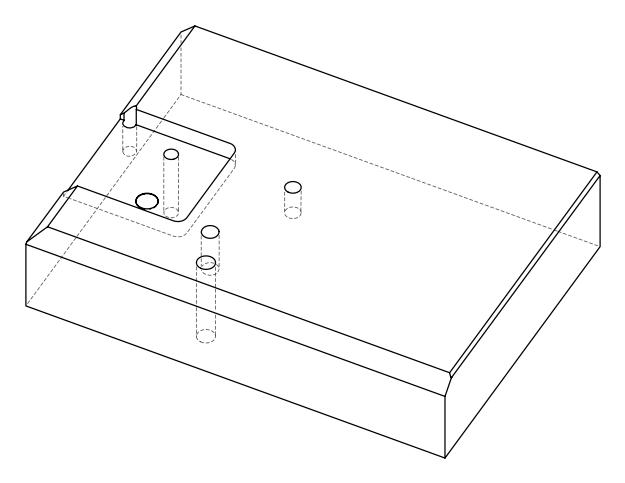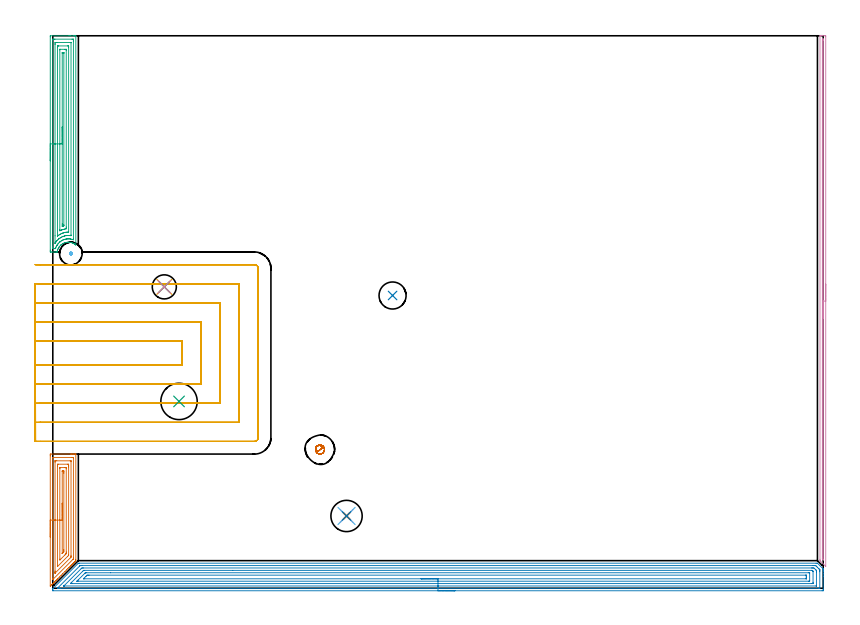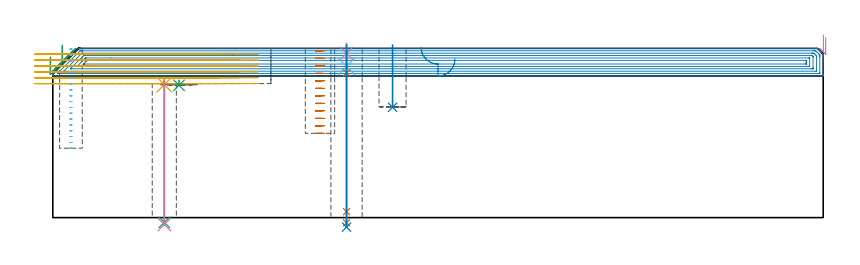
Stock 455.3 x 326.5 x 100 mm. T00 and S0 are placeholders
(PLAN: 16 operations, 10 tool changes, 63.3 min)
(1 AREA_MILL | FG_CHAMFER_SURFACE | UGT0205_001 | 3.62 min | 9850 mm3)
(2 AREA_MILL_1 | FG_CHAMFER_SURFACE_1 | UGT0205_001 | 21.82 min | 59236 mm3)
(3 AREA_MILL_2 | FG_CHAMFER_SURFACE_2 | UGT0205_001 | 6.21 min | 15351 mm3)
(4 AREA_MILL_3 | FG_CHAMFER_SURFACE_3 | UGT0205_001 | 5.14 min | 1802 mm3)
(5 MILL_SLOT | SLOT_PARTIAL_RECTANGULAR | UGT0201_133 | Follow Part, ap 3.75, ae 75% | 22.77 min | 317705 mm3)
(6 MILL_BLIND_HOLE_FROM_SOLID_MATERIAL | STEP1POCKET | NXT0201_011 | Spiral | 0.49 min | 6327 mm3)
(7 MILL_BLIND_HOLE_FROM_SOLID_MATERIAL_1 | STEP1POCKET_1 | NXT0201_011 | Spiral | 1.33 min | 11769 mm3)
(8 INDEXABLE_INSERT_DRILL_BLIND_HOLE_FROM_SOLID | STEP1POCKET_2 | NXT0302_003 | 0.15 min | 6943 mm3)
(9 INDEXABLE_INSERT_DRILL_BLIND_HOLE_FROM_SOLID_1 | STEP1POCKET_3 | NXT0302_014 | 0.02 min | 262 mm3)
(10 SPOT_DRILL | STEP1HOLE | NXT0321_9005460120000 | 0.05 min | 187 mm3)
(11 SPOT_DRILL_1 | STEP1HOLE_1 | NXT0321_9005460120000 | 0.03 min | 3 mm3)
(12 DRILL_BLIND_HOLE_INTO_CENTER | STEP1HOLE | NXT0301_042 | 0.05 min | 317 mm3)
(13 GUN_DRILL_THROUGH_HOLE | STEP1HOLE | UGT0307_003 | 0.5 min | 3392 mm3)
(14 SPADE_DRILL_TO_ENLARGE_THROUGH_HOLE | STEP1HOLE | UGT0306_009 | 0.43 min | 22941 mm3)
(15 DRILL_THROUGH_HOLE_INTO_CENTER | STEP1HOLE_1 | NXT0301_042 | 0.34 min | 3104 mm3)
(16 DRILL_TO_ENLARGE_THROUGH_HOLE | STEP1HOLE_1 | NXT0301_105 | 0.35 min | 9466 mm3)
(TOOL UGT0205_001 | Chamfer Mill 20 x 3 x 45 deg. | D20 FL50 Z2)
(TOOL UGT0201_133 | Carbide End Mill 15.0 | D15 FL30 Z4)
(TOOL NXT0201_011 | ENDMILL 12mm [2P460-1200-NA 1630] | D12 FL38 Z6)
(TOOL NXT0302_003 | Index. Insert Drill 16mm [880-D1600L20-05] | D16 PA176 FL80 Z2)
(TOOL NXT0302_014 | Index. Insert Drill 21.5mm [880-D2150L25-03] | D21.5 PA176 FL65 Z2)
(TOOL NXT0321_9005460120000 | NC Spot Drill, 142deg, 12mm, Carbide, Uncoated | D12 PA142 FL30 Z2)
(TOOL NXT0301_042 | Carbide Drill 7.1mm [860.1-0710-057A1-MM 2214] | D7.1 PA140 FL85 Z2)
(TOOL UGT0307_003 | Gun Drill 7 mm | D7 PA130 FL24 Z1)
(TOOL UGT0306_009 | Spade Drill 18.5mm | D18.5 PA132 FL10 Z2)
(TOOL NXT0301_105 | Carbide Drill 14.25mm [860.1-1425-071A1-MM 2214] | D14.25 PA140 FL83 Z2)
(OP 1 AREA_MILL)
G17 G21 G94 G90
T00 M6
G54
G17 G0 G90 X-1.5 Y30.25 S1061 M3
G43 Z110. H0
Z94.9
G94 G1 Y30.288 Z94.028 F250.
Y30.402 Z93.164
Y30.591 Z92.312
Y30.853 Z91.48
Y31.187 Z90.674
Y31.59 Z89.9
Y32.058 Z89.164
Y32.589 Z88.472
Y33.179 Z87.829
Y33.822 Z87.24
Y34.514 Z86.708
Y35.25 Z86.24
Y36.024 Z85.837
Y36.83 Z85.503
Y37.662 Z85.241
Y38.513 Z85.052
Y39.378 Z84.938
Y40.25 Z84.9
Y78.271
X-1.499 Y78.678 Z84.901
X-1.495 Y79.159 Z84.903
X-1.492 Y79.291 Z84.906
X-1.019 Y79.3 Z85.379
X10.468 Z96.862
X11.004 Z97.401
X11.352 Z97.748
X11.888 Z98.284
X12.235 Z98.63
X12.93 Z99.329
X13.222 Z99.621
X13.585 Y79.293 Z99.976
X13.597 Y79.291 Z99.988
X13.6 Y79.124 Z100.
Y17.015
X13.602 Y16.311 Z99.994
X13.591 Y16.294 Z99.985
X13.56 Y16.258 Z99.956
X13.422 Y16.121 Z99.82
X13.259 Y15.958 Z99.656
X13.119 Y15.816 Z99.514
X12.975 Y15.674 Z99.373
X12.822 Y15.521 Z99.22
X12.677 Y15.375 Z99.072
X12.528 Y15.227 Z98.926
X12.385 Y15.084 Z98.783
X12.235 Y14.933 Z98.63
X12.082 Y14.781 Z98.479
X11.948 Y14.647 Z98.346
X11.793 Y14.491 Z98.188
X11.635 Y14.334 Z98.033
X11.511 Y14.21 Z97.909
X11.352 Y14.049 Z97.746
X11.188 Y13.887 Z97.586
X11.075 Y13.773 Z97.472
X10.91 Y13.607 Z97.304
X10.741 Y13.44 Z97.139
X10.468 Y13.167 Z96.866
X10.295 Y12.993 Z96.691
X9.745 Y12.445 Z96.145
X9.401 Y12.1 Z95.798
X8.819 Y11.519 Z95.219
X8.112 Y10.811 Z94.511
X7.228 Y9.928 Z93.627
X5.825 Y8.525 Z92.224
X4.932 Y7.631 Z91.331
X3.892 Y6.592 Z90.291
X3.028 Y5.728 Z89.427
X2.81 Y5.509 Z89.207
X2.698 Y5.397 Z89.096
X2.164 Y4.864 Z88.563
X1.927 Y4.625 Z88.323
X1.805 Y4.503 Z88.202
X1.3 Y4. Z87.7
X1.043 Y3.741 Z87.439
X0.911 Y3.61 Z87.308
X0.436 Y3.136 Z86.836
X0.159 Y2.857 Z86.555
X-0.427 Y2.273 Z85.973
X-0.724 Y1.974 Z85.671
X-1.24 Y1.46 Z85.159
X-1.324 Y1.376 Z85.074
X-1.46 Y1.246 Z84.938
X-1.496 Y1.216 Z84.903
X-1.5 Y1.415 Z84.9
Y40.25
X-0.086 Z86.314
X-0.085 Y77.207 Z86.315
X-0.084 Y77.259 Z86.316
X-0.082 Y77.284 Z86.318
X-0.08 Y77.289 Z86.32
X-0.061 Y77.291 Z86.339
X0.345 Y77.299 Z86.745
X11.352 Z97.752
X11.833 Y77.297 Z98.233
X12.069 Y77.29 Z98.469
X12.179 Y77.281 Z98.579
X12.185 Y76.941 Z98.585
Y76.89
X12.186 Y17.908 Z98.586
X12.181 Y17.487 Z98.581
X12.179 Y17.382 Z98.579
X12.175 Y17.336 Z98.575
X12.149 Y17.307 Z98.549
X12.049 Y17.203 Z98.449
X11.865 Y17.015 Z98.265
X0.247 Y5.397 Z86.647
X0.153 Y5.304 Z86.553
X0.052 Y5.207 Z86.452
X-0.045 Y5.117 Z86.355
X-0.079 Y5.099 Z86.321
X-0.085 Y5.346 Z86.315
Y5.397
X-0.086 Y40.25 Z86.314
X1.328 Z87.728
X1.329 Y74.516 Z87.729
X1.331 Y75.103 Z87.731
X1.334 Y75.256 Z87.734
X1.335 Y75.286 Z87.735
X1.373 Y75.291 Z87.773
X1.44 Y75.298 Z87.84
X1.632 Y75.299 Z88.032
X2.321 Y75.3 Z88.721
X10.274 Y75.299 Z96.674
X10.468 Y75.295 Z96.868
X10.662 Y75.29 Z97.062
X10.765 Y75.278 Z97.165
X10.768 Y75.205 Z97.168
X10.769 Y75.103 Z97.169
X10.771 Y74.796 Z97.171
Y19.389
X10.77 Y18.802 Z97.17
X10.767 Y18.499 Z97.167
X10.765 Y18.397 Z97.165
X10.707 Y18.318 Z97.107
X10.468 Y18.069 Z96.868
X10.389 Y17.988 Z96.789
X1.371 Y8.972 Z87.771
X1.354 Y8.959 Z87.754
X1.342 Y8.951 Z87.742
X1.336 Y8.972 Z87.736
X1.333 Y9.005 Z87.733
X1.33 Y9.277 Z87.73
X1.329 Y9.865 Z87.729
X1.328 Y10.172 Z87.728
Y40.25
X2.743 Z89.143
Y72.192
X2.744 Y72.422 Z89.144
X2.75 Y73.079 Z89.15
X2.755 Y73.29 Z89.155
X2.965 Y73.294 Z89.365
X3.415 Y73.3 Z89.815
X8.716 Z95.116
X9.138 Y73.294 Z95.538
X9.342 Y73.29 Z95.742
X9.35 Y73.174 Z95.75
X9.356 Y72.653 Z95.756
X9.357 Y72.422 Z95.757
Y71.758
Y19.696
X9.356 Y19.53 Z95.756
X9.353 Y19.447 Z95.753
X9.35 Y19.411 Z95.75
X9.326 Y19.384 Z95.726
X9.17 Y19.221 Z95.57
X8.754 Y18.802 Z95.154
X2.881 Y12.931 Z89.281
X2.793 Y12.848 Z89.193
X2.757 Y12.817 Z89.157
X2.749 Y12.815 Z89.149
X2.747 Y12.842 Z89.147
X2.744 Y12.929 Z89.144
X2.743 Y13.21 Z89.143
Y13.44
Y40.25
X4.157 Z90.557
Y70.762
X4.158 Y70.889 Z90.558
X4.163 Y71.144 Z90.563
X4.166 Y71.291 Z90.566
X4.201 Y71.293 Z90.601
X4.283 Y71.297 Z90.683
X4.509 Y71.299 Z90.909
X7.16 Y71.3 Z93.56
X7.817 Y71.296 Z94.217
X7.911 Y71.293 Z94.311
X7.932 Y71.291 Z94.332
X7.936 Y71.186 Z94.336
X7.94 Y71.017 Z94.34
X7.943 Y70.762 Z94.343
Y70.635
Y21.356
X7.939 Y20.589 Z94.339
X7.937 Y20.468 Z94.337
X7.928 Y20.438 Z94.328
X7.905 Y20.411 Z94.305
X7.817 Y20.318 Z94.217
X7.509 Y20.007 Z93.909
X7.198 Y19.696 Z93.598
X4.398 Y16.898 Z90.798
X4.283 Y16.786 Z90.683
X4.174 Y16.684 Z90.574
X4.164 Y16.888 Z90.564
X4.16 Y17.015 Z90.56
X4.158 Y17.141 Z90.558
X4.157 Y40.25 Z90.557
X5.571 Z91.971
X5.572 Y69.089 Z91.972
X5.574 Y69.21 Z91.974
X5.577 Y69.27 Z91.977
X5.579 Y69.29 Z91.979
X5.607 Y69.295 Z92.007
X6.05 Y69.297 Z92.45
X6.49 Y69.296 Z92.89
X6.521 Y69.29 Z92.921
X6.523 Y69.262 Z92.923
X6.527 Y68.847 Z92.927
X6.529 Y68.363 Z92.929
Y67.954
Y22.786
X6.528 Y22.377 Z92.928
X6.526 Y21.895 Z92.926
X6.522 Y21.483 Z92.922
X6.288 Y21.242 Z92.688
X6.05 Y20.999 Z92.45
X5.618 Y20.566 Z92.018
X5.606 Y20.556 Z92.006
X5.587 Y20.546 Z91.987
X5.577 Y20.542 Z91.977
X5.575 Y20.555 Z91.975
X5.573 Y20.589 Z91.973
X5.572 Y20.661 Z91.972
X5.571 Y40.25 Z91.971
Y41.121 Z92.009
Y41.986 Z92.123
Y42.838 Z92.312
Y43.67 Z92.574
Y44.476 Z92.908
Y45.25 Z93.311
Y45.986 Z93.78
Y46.678 Z94.311
Y47.321 Z94.9
Y47.91 Z95.543
Y48.441 Z96.235
Y48.91 Z96.971
Y49.313 Z97.745
Y49.647 Z98.551
Y49.909 Z99.383
Y50.098 Z100.235
Y50.212 Z101.1
Y50.25 Z101.971
G0 Z110.
M5
M2
(OP 2 AREA_MILL_1)
G17 G21 G94 G90
T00 M6
G54
G17 G0 G90 X237.644 Y-1.5 S1061 M3
G43 Z110. H0
Z93.7
G94 G1 X237.606 Z92.828 F250.
X237.492 Z91.964
X237.303 Z91.112
X237.041 Z90.28
X236.707 Z89.474
X236.304 Z88.7
X235.835 Z87.964
X235.304 Z87.272
X234.715 Z86.629
X234.072 Z86.04
X233.38 Z85.508
X232.644 Z85.04
X231.87 Z84.637
X231.064 Z84.303
X230.232 Z84.041
X229.38 Z83.852
X228.516 Z83.738
X227.644 Z83.7
X0.085
X-0.002 Y-1.492 Z83.705
X-0.004 Y-1.155 Z84.045
Y-1.134 Z84.066
X-0.001 Y-0.475 Z84.724
X0.001 Y-0.359 Z84.84
X0.01 Y-0.301 Z84.895
X0.061 Y-0.238 Z84.96
X14.975 Y14.675 Z99.874
X15.105 Y14.797 Z99.989
X15.808 Y14.8 Z100.
X451.1
X451.902 Y14.798 Z99.996
X451.904 Y14.797 Z99.995
X455.152 Y11.548 Z96.747
X455.29 Y11.412 Z96.604
X455.297 Y11.374 Z96.566
X455.3 Y11.194 Z96.394
Y10.476 Z95.675
Y9.767 Z94.963
Y8.522 Z93.719
Y7.102 Z92.298
Y-0.652 Z84.546
X455.298 Y-0.92 Z84.277
X455.292 Y-1.492 Z83.706
X455.251 Y-1.493 Z83.704
X454.675 Y-1.5 Z83.7
X227.644
Y-0.086 Z85.114
X4.188
X3.347 Y-0.083 Z85.117
X3.294 Y-0.08 Z85.12
X2.732 Y-0.03 Z85.17
X3.009 Y0.254 Z85.454
X3.294 Y0.544 Z85.744
X15.808 Y13.057 Z98.257
X15.946 Y13.191 Z98.391
X16.091 Y13.33 Z98.53
X16.651 Y13.38 Z98.58
X16.701 Y13.382 Z98.582
X17.539 Y13.386 Z98.586
X17.595
X449.313
X450.153 Y13.383 Z98.583
X450.206 Y13.381 Z98.581
X450.909 Y13.33 Z98.53
X451.1 Y13.145 Z98.345
X451.811 Y12.439 Z97.639
X451.994 Y12.256 Z97.456
X452.702 Y11.548 Z96.748
X452.888 Y11.362 Z96.562
X453.234 Y11.006 Z96.206
X453.275 Y10.963 Z96.163
X453.29 Y10.904 Z96.104
X453.295 Y10.795 Z95.995
X453.298 Y10.658 Z95.858
X453.3 Y10.247 Z95.447
Y9.767 Z94.967
X453.299 Y0.452 Z85.652
X453.292 Y-0.03 Z85.17
X453.29 Y-0.074 Z85.126
X453.113 Y-0.081 Z85.119
X453.001 Y-0.085 Z85.115
X452.944 Y-0.086 Z85.114
X452.888
X227.644
Y1.328 Z86.528
X6.681 Y1.329 Z86.529
X6.601 Y1.33 Z86.53
X6.547 Y1.332 Z86.532
X6.545 Y1.334 Z86.534
X6.548 Y1.341 Z86.541
X6.571 Y1.368 Z86.568
X6.91 Y1.711 Z86.911
X16.748 Y11.548 Z96.748
X17.177 Y11.965 Z97.165
X17.595 Y11.968 Z97.168
X18.065 Y11.971 Z97.171
X448.419
X448.889
X449.313 Y11.968 Z97.168
X449.789 Y11.964 Z97.164
X450.206 Y11.591 Z96.791
X450.251 Y11.548 Z96.748
X451.1 Y10.698 Z95.898
X451.136 Y10.658 Z95.858
X451.29 Y10.469 Z95.669
X451.298 Y9.767 Z94.967
X451.3 Y9.568 Z94.768
X451.299 Y1.554 Z86.754
X451.292 Y1.354 Z86.554
X451.289 Y1.334 Z86.534
X451.284 Y1.332 Z86.532
X451.259 Y1.33 Z86.53
X451.206 Y1.329 Z86.529
X451.1
X227.644 Y1.328 Z86.528
Y2.743 Z87.943
X11.237
X10.633 Y2.748 Z87.948
X10.445 Y2.75 Z87.95
X10.441 Y2.781 Z87.981
X10.445 Y2.792 Z87.992
X10.814 Y3.165 Z88.365
X11.181 Y3.533 Z88.733
X17.595 Y9.947 Z95.147
X17.953 Y10.301 Z95.501
X18.136 Y10.479 Z95.679
X18.201 Y10.54 Z95.74
X18.292 Y10.55 Z95.75
X18.489 Y10.555 Z95.755
X18.591 Y10.556 Z95.756
X106.349 Y10.557 Z95.757
X448.419
X448.52 Y10.556 Z95.756
X448.697 Y10.553 Z95.753
X448.781 Y10.55 Z95.75
X448.875 Y10.465 Z95.665
X449.03 Y10.317 Z95.517
X449.153 Y10.194 Z95.394
X449.232 Y10.111 Z95.311
X449.29 Y10.047 Z95.247
X449.3 Y9.767 Z94.967
Y3.545 Z88.745
X449.298 Y3.094 Z88.294
X449.294 Y2.874 Z88.074
X449.29 Y2.766 Z87.966
X449.285 Y2.749 Z87.949
X449.264 Y2.747 Z87.947
X449.21 Y2.745 Z87.945
X448.419 Y2.743 Z87.943
X448.318
X227.644
Y4.157 Z89.357
X14.914
X14.285 Y4.159 Z89.359
X14.282 Y4.161 Z89.361
X14.277 Y4.167 Z89.367
X14.526 Y4.423 Z89.623
X14.718 Y4.619 Z89.819
X14.914 Y4.816 Z90.016
X18.733 Y8.634 Z93.834
X18.979 Y8.877 Z94.077
X19.184 Y9.074 Z94.274
X19.254 Y9.136 Z94.336
X19.383 Y9.138 Z94.338
X20.01 Y9.142 Z94.342
X34.199 Y9.143 Z94.343
X446.631
X447.26 Y9.14 Z94.34
X447.284 Y9.137 Z94.337
X447.29 Y9.135 Z94.335
X447.297 Y9.104 Z94.304
X447.299 Y8.877 Z94.077
X447.3 Y4.648 Z89.848
X447.298 Y4.423 Z89.623
X447.294 Y4.257 Z89.457
X447.29 Y4.175 Z89.375
X447.283 Y4.164 Z89.364
X447.242 Y4.161 Z89.361
X447.166 Y4.159 Z89.359
X446.898 Y4.157 Z89.357
X446.631
X227.644
Y5.571 Z90.771
X18.864
X18.489 Y5.573 Z90.773
X18.227 Y5.575 Z90.775
X18.158 Y5.578 Z90.778
X18.181 Y5.621 Z90.821
X18.259 Y5.703 Z90.903
X18.489 Y5.941 Z91.141
X19.643 Y7.095 Z92.295
X19.961 Y7.41 Z92.61
X20.277 Y7.722 Z92.922
X20.539 Y7.725 Z92.925
X21.171 Y7.728 Z92.928
X21.429 Y7.729 Z92.929
X444.843 Y7.728 Z92.928
X445.103 Y7.727 Z92.927
X445.225 Y7.724 Z92.924
X445.28 Y7.722 Z92.922
X445.29 Y7.695 Z92.895
X445.297 Y7.534 Z92.734
X445.299 Y7.095 Z92.295
X445.3 Y6.64 Z91.84
Y6.205 Z91.405
X445.298 Y5.751 Z90.951
X445.292 Y5.599 Z90.799
X445.29 Y5.577 Z90.777
X445.279 Y5.576 Z90.776
X445.241 Y5.573 Z90.773
X445.161 Y5.572 Z90.772
X227.644 Y5.571 Z90.771
X226.772 Z90.809
X225.907 Z90.923
X225.056 Z91.112
X224.224 Z91.374
X223.418 Z91.708
X222.644 Z92.111
X221.908 Z92.58
X221.216 Z93.111
X220.573 Z93.7
X219.984 Z94.343
X219.452 Z95.035
X218.984 Z95.771
X218.581 Z96.545
X218.247 Z97.351
X217.985 Z98.183
X217.796 Z99.035
X217.682 Z99.9
X217.644 Z100.771
G0 Z110.
M5
M2
(OP 3 AREA_MILL_2)
G17 G21 G94 G90
T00 M6
G54
G17 G0 G90 X-1.5 Y252.6 S1061 M3
G43 Z110. H0
Z94.9
G94 G1 Y252.638 Z94.028 F250.
Y252.752 Z93.164
Y252.941 Z92.312
Y253.203 Z91.48
Y253.537 Z90.674
Y253.94 Z89.9
Y254.408 Z89.164
Y254.94 Z88.472
Y255.529 Z87.829
Y256.172 Z87.24
Y256.864 Z86.709
Y257.6 Z86.24
Y258.374 Z85.837
Y259.18 Z85.503
Y260.012 Z85.241
Y260.864 Z85.052
Y261.728 Z84.938
Y262.6 Z84.9
Y325.906
X-1.495 Y326.317 Z84.903
X-1.491 Y326.49 Z84.906
X-1.314 Y326.5 Z85.083
X9.584 Z95.979
X10.174 Z96.572
X10.468 Z96.865
X12.235 Z98.63
X12.823 Z99.222
X13.119 Z99.518
X13.281 Z99.68
X13.588 Y326.492 Z99.979
X13.597 Y326.491 Z99.988
X13.6 Y326.352 Z100.
Y202.861
X13.599 Y202.855 Z99.999
X13.358 Y203.051 Z99.758
X13.215 Y203.162 Z99.615
X13. Y203.316 Z99.4
X12.899 Y203.385 Z99.299
X12.824 Y203.431 Z99.224
X12.473 Y203.637 Z98.873
X12.115 Y203.83 Z98.515
X11.945 Y203.906 Z98.345
X11.508 Y204.079 Z97.908
X11.066 Y204.225 Z97.466
X10.628 Y204.337 Z97.028
X10.187 Y204.418 Z96.587
X9.748 Y204.468 Z96.148
X9.308 Y204.49 Z95.708
X8.868 Y204.483 Z95.268
X8.429 Y204.447 Z94.829
X7.988 Y204.38 Z94.388
X7.55 Y204.284 Z93.95
X7.108 Y204.155 Z93.508
X6.671 Y203.995 Z93.071
X6.286 Y203.83 Z92.686
X5.792 Y203.557 Z92.192
X5.346 Y203.266 Z91.746
X4.913 Y202.947 Z91.313
X4.757 Y202.798 Z91.154
X4.725 Y202.767 Z91.12
X4.56 Y202.612 Z90.957
X4.457 Y202.514 Z90.854
X4.034 Y202.063 Z90.434
X3.965 Y201.969 Z90.365
X3.704 Y201.611 Z90.102
X3.694 Y201.596 Z90.092
X3.413 Y201.158 Z89.812
X3.156 Y200.679 Z89.553
X2.979 Y200.268 Z89.378
X2.932 Y200.133 Z89.331
X2.825 Y199.825 Z89.221
X2.802 Y199.74 Z89.197
X2.737 Y199.517 Z89.136
X2.699 Y199.378 Z89.094
X2.682 Y199.294 Z89.075
X2.626 Y199.041 Z89.02
X2.609 Y198.963 Z89.003
X2.588 Y198.848 Z88.981
X2.56 Y198.71 Z88.956
X2.55 Y198.707 Z88.947
X2.516 Y198.704 Z88.915
X1.928 Y198.7 Z88.327
X1.336 Z87.735
X0.749 Z87.144
X-0.429 Z85.968
X-1.019 Y198.702 Z85.376
X-1.236 Y198.704 Z85.158
X-1.49 Y198.709 Z84.905
X-1.493 Y198.815 Z84.903
X-1.498 Y199.294 Z84.902
X-1.5 Y199.78 Z84.9
Y262.6
X-0.086 Z86.314
Y324.123
X-0.084 Y324.333 Z86.316
X-0.081 Y324.438 Z86.319
X-0.079 Y324.482 Z86.321
X0.001 Y324.49 Z86.401
X0.377 Y324.498 Z86.777
X0.749 Y324.499 Z87.149
X1.258 Y324.5 Z87.658
X11.352 Z97.752
X11.863 Y324.498 Z98.263
X12.074 Y324.493 Z98.474
X12.166 Y324.49 Z98.566
X12.183 Y324.175 Z98.583
X12.184 Y324.123 Z98.584
X12.186 Y323.281 Z98.586
X12.185 Y206.427 Z98.585
X12.181 Y206.006 Z98.581
X12.179 Y205.914 Z98.579
X11.931 Y205.994 Z98.331
X11.71 Y206.065 Z98.11
X11.352 Y206.174 Z97.752
X10.982 Y206.269 Z97.382
X10.523 Y206.372 Z96.923
X10.468 Y206.381 Z96.868
X10.161 Y206.427 Z96.561
X9.584 Y206.475 Z95.984
X9.534 Y206.478 Z95.934
X9.113 Y206.477 Z95.513
X8.701 Y206.47 Z95.101
X8.66 Y206.468 Z95.06
X8.225 Y206.427 Z94.625
X7.872 Y206.372 Z94.272
X7.817 Y206.36 Z94.217
X7.157 Y206.201 Z93.557
X6.934 Y206.136 Z93.334
X6.489 Y205.985 Z92.889
X6.05 Y205.808 Z92.45
X5.86 Y205.727 Z92.26
X5.49 Y205.535 Z91.89
X5.284 Y205.417 Z91.684
X5.166 Y205.344 Z91.566
X4.747 Y205.067 Z91.147
X4.283 Y204.734 Z90.683
X4.232 Y204.695 Z90.632
X4.17 Y204.644 Z90.57
X3.775 Y204.265 Z90.175
X3.399 Y203.887 Z89.799
X3.333 Y203.819 Z89.733
X3.273 Y203.752 Z89.673
X3.046 Y203.48 Z89.446
X2.935 Y203.329 Z89.335
X2.598 Y202.861 Z88.998
X2.565 Y202.811 Z88.965
X2.516 Y202.733 Z88.916
X2.233 Y202.254 Z88.633
X2.08 Y201.969 Z88.48
X1.932 Y201.666 Z88.332
X1.685 Y201.077 Z88.085
X1.676 Y201.055 Z88.076
X1.67 Y201.039 Z88.07
X1.632 Y200.931 Z88.032
X1.559 Y200.74 Z87.959
X1.547 Y200.711 Z87.947
X1.536 Y200.707 Z87.936
X1.505 Y200.704 Z87.905
X1.377 Y200.701 Z87.777
X0.237 Y200.702 Z86.637
X0.026 Y200.707 Z86.426
X-0.066 Y200.71 Z86.334
X-0.083 Y201.025 Z86.317
X-0.084 Y201.077 Z86.316
X-0.086 Y201.919 Z86.314
Y262.6
X1.328 Z87.728
X1.329 Y321.448 Z87.729
X1.33 Y321.753 Z87.73
X1.334 Y322.339 Z87.734
X1.336 Y322.483 Z87.736
X1.478 Y322.495 Z87.878
X1.632 Y322.497 Z88.032
X2.357 Y322.5 Z88.757
X10.468 Y322.499 Z96.868
X10.627 Y322.497 Z97.027
X10.733 Y322.493 Z97.133
X10.766 Y322.49 Z97.166
X10.767 Y322.477 Z97.167
X10.769 Y322.441 Z97.169
X10.771 Y322.339 Z97.171
Y208.796
X10.769 Y208.489 Z97.169
X10.767 Y208.402 Z97.167
X10.765 Y208.358 Z97.165
X10.748 Z97.148
X10.65 Y208.368 Z97.05
X10.468 Y208.391 Z96.868
X10.264 Y208.416 Z96.664
X9.584 Y208.469 Z95.984
X9.322 Y208.475 Z95.722
X8.701 Y208.464 Z95.101
X8.467 Y208.446 Z94.867
X7.817 Y208.368 Z94.217
X7.681 Y208.348 Z94.081
X7.039 Y208.21 Z93.439
X6.954 Y208.19 Z93.354
X6.934 Y208.184 Z93.334
X6.286 Y207.973 Z92.686
X6.05 Y207.888 Z92.45
X5.647 Y207.726 Z92.047
X5.166 Y207.495 Z91.566
X5.05 Y207.437 Z91.45
X4.833 Y207.319 Z91.233
X4.493 Y207.106 Z90.893
X4.283 Y206.967 Z90.683
X3.966 Y206.747 Z90.366
X3.523 Y206.427 Z89.923
X3.455 Y206.371 Z89.855
X3.399 Y206.32 Z89.799
X3. Y205.938 Z89.4
X2.594 Y205.535 Z88.994
X2.556 Y205.495 Z88.956
X2.516 Y205.451 Z88.916
X2.143 Y205.02 Z88.543
X1.86 Y204.644 Z88.26
X1.764 Y204.51 Z88.164
X1.632 Y204.32 Z88.032
X1.405 Y203.981 Z87.805
X1.378 Y203.942 Z87.778
X1.335 Y203.887 Z87.735
X1.331 Y203.961 Z87.731
X1.329 Y204.003 Z87.729
X1.328 Y208.266 Z87.728
Y262.6
X2.743 Z89.143
Y319.665
X2.744 Y320.326 Z89.144
X2.747 Y320.421 Z89.147
X2.75 Y320.476 Z89.15
X2.756 Y320.49 Z89.156
X2.779 Y320.492 Z89.179
X2.985 Y320.497 Z89.385
X3.399 Y320.5 Z89.799
X3.455 Z89.855
X8.757 Z95.157
X9.129 Y320.495 Z95.529
X9.315 Y320.49 Z95.715
X9.351 Y320.486 Z95.751
X9.353 Y320.455 Z95.753
X9.355 Y320.401 Z95.755
X9.357 Y319.894 Z95.757
Y319.665
Y210.885
X9.355 Y210.554 Z95.755
X9.353 Y210.514 Z95.753
X9.351 Y210.5 Z95.751
X9.336 Y210.494 Z95.736
X9.233 Y210.487 Z95.633
X9.102 Y210.48 Z95.502
X8.701 Y210.464 Z95.101
X8.269 Y210.429 Z94.669
X7.817 Y210.374 Z94.217
X7.486 Y210.328 Z93.886
X6.934 Y210.206 Z93.334
X6.764 Y210.165 Z93.164
X6.167 Y209.994 Z92.567
X6.078 Y209.965 Z92.478
X6.05 Y209.955 Z92.45
X5.437 Y209.72 Z91.837
X5.166 Y209.607 Z91.566
X4.828 Y209.443 Z91.228
X4.283 Y209.161 Z90.683
X4.245 Y209.14 Z90.645
X4.182 Y209.102 Z90.582
X3.706 Y208.793 Z90.106
X3.399 Y208.584 Z89.799
X3.181 Y208.43 Z89.581
X2.879 Y208.21 Z89.279
X2.824 Y208.169 Z89.224
X2.786 Y208.14 Z89.186
X2.761 Y208.125 Z89.161
X2.748 Y208.119 Z89.148
X2.747 Y208.124 Z89.147
X2.744 Y208.169 Z89.144
X2.743 Y208.21 Z89.143
Y208.436
Y262.6
X4.157 Z90.557
Y318.135
X4.159 Y318.39 Z90.559
X4.162 Y318.461 Z90.562
X4.165 Y318.492 Z90.565
X4.169 Y318.494 Z90.569
X4.206 Y318.497 Z90.606
X4.283 Y318.499 Z90.683
X4.553 Y318.5 Z90.953
X7.204 Z93.604
X7.817 Y318.498 Z94.217
X7.905 Y318.495 Z94.305
X7.929 Y318.491 Z94.329
X7.936 Y318.487 Z94.336
X7.938 Y318.432 Z94.338
X7.941 Y318.262 Z94.341
X7.943 Y318.008 Z94.343
Y317.881
Y213.433
X7.941 Y212.669 Z94.341
X7.94 Y212.544 Z94.34
X7.936 Y212.423 Z94.336
X7.817 Y212.401 Z94.217
X7.291 Y212.308 Z93.691
X6.934 Y212.23 Z93.334
X6.569 Y212.145 Z92.969
X6.05 Y211.997 Z92.45
X5.882 Y211.946 Z92.282
X5.382 Y211.777 Z91.782
X5.225 Y211.718 Z91.625
X5.166 Y211.693 Z91.566
X4.607 Y211.45 Z91.007
X4.283 Y211.3 Z90.683
X4.209 Y211.267 Z90.609
X4.166 Y211.249 Z90.566
X4.162 Y211.396 Z90.562
X4.158 Y211.65 Z90.558
X4.157 Y211.777 Z90.557
Y211.904
Y262.6
X5.571 Z91.971
X5.572 Y316.098 Z91.972
X5.574 Y316.34 Z91.974
X5.576 Y316.46 Z91.976
X5.578 Y316.483 Z91.978
X5.596 Y316.49 Z91.996
X5.655 Y316.496 Z92.055
X6.05 Y316.498 Z92.45
X6.448 Y316.495 Z92.848
X6.501 Y316.492 Z92.901
X6.522 Y316.489 Z92.922
X6.524 Y316.473 Z92.924
X6.527 Y316.388 Z92.927
X6.528 Y316.259 Z92.928
X6.529 Y316.098 Z92.929
Y214.861
X6.527 Y214.452 Z92.927
X6.523 Y214.211 Z92.923
X6.522 Y214.187 Z92.922
X6.501 Y214.175 Z92.901
X6.445 Y214.156 Z92.845
X6.366 Y214.133 Z92.766
X6.05 Y214.043 Z92.45
X5.676 Y213.938 Z92.076
X5.621 Y213.925 Z92.021
X5.583 Y213.917 Z91.983
X5.578 Y213.942 Z91.978
X5.575 Y214.04 Z91.975
X5.572 Y214.452 Z91.972
X5.571 Y214.935 Z91.971
Y215.343
Y262.6
Y263.472 Z92.009
Y264.336 Z92.123
Y265.188 Z92.312
Y266.02 Z92.574
Y266.826 Z92.908
Y267.6 Z93.311
Y268.336 Z93.78
Y269.028 Z94.311
Y269.671 Z94.9
Y270.26 Z95.543
Y270.792 Z96.235
Y271.26 Z96.971
Y271.663 Z97.745
Y271.997 Z98.551
Y272.259 Z99.383
Y272.448 Z100.235
Y272.562 Z101.1
Y272.6 Z101.971
G0 Z110.
M5
M2
(OP 4 AREA_MILL_3)
G17 G21 G94 G90
T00 M6
G54
G17 G0 G90 X456.8 Y179.7 S1061 M3
G43 Z110. H0
Z106.6
G94 G1 Y179.662 Z105.728 F250.
Y179.548 Z104.864
Y179.359 Z104.012
Y179.097 Z103.18
Y178.763 Z102.374
Y178.36 Z101.6
Y177.891 Z100.864
Y177.36 Z100.172
Y176.771 Z99.529
Y176.128 Z98.94
Y175.436 Z98.408
Y174.7 Z97.94
Y173.926 Z97.537
Y173.12 Z97.203
Y172.288 Z96.941
Y171.436 Z96.752
Y170.572 Z96.638
Y169.7 Z96.6
Y13.059
X456.793 Y12.919 Z96.606
X456.646 Y13.054 Z96.754
X456.64 Y13.06 Z96.76
X453.676 Y16.023 Z99.723
X453.515 Y16.184 Z99.881
X453.405 Y16.298 Z99.991
X453.4 Y17.077 Z100.
Y326.34
X453.402 Y326.49 Z99.988
X453.536 Y326.498 Z99.856
X453.677 Y326.5 Z99.723
X454.032 Z99.368
X454.662 Z98.733
X455.853 Z97.543
X456.415 Y326.495 Z96.979
X456.791 Y326.49 Z96.604
X456.796 Y326.281 Z96.601
X456.799 Y325.893
X456.8 Y169.7 Z96.6
X455.386 Z98.014
X455.385 Y17.077 Z98.015
X455.383 Y16.851 Z98.017
X455.381 Y16.796 Z98.019
X455.38 Y16.783 Z98.02
X455.366 Y16.794 Z98.034
X455.314 Y16.841 Z98.086
X455.074 Y17.077 Z98.326
X454.973 Y17.181 Z98.427
X454.853 Y17.309 Z98.547
X454.821 Y17.347 Z98.579
X454.819 Y17.363 Z98.581
X454.817 Y17.403 Z98.583
X454.814 Y17.729 Z98.586
Y17.814
X454.815 Y324.108 Z98.585
X454.819 Y324.399 Z98.581
X454.821 Y324.47 Z98.579
X454.826 Y324.491 Z98.574
X454.844 Y324.493 Z98.556
X454.908 Y324.496 Z98.492
X455.154 Y324.499 Z98.246
X455.321 Y324.497 Z98.079
X455.349 Y324.495 Z98.051
X455.375 Y324.491 Z98.025
X455.379 Y324.455 Z98.021
X455.384 Y324.266 Z98.016
X455.385 Y324.108 Z98.015
X455.386 Y323.953 Z98.014
Y169.7
Y168.828 Z98.052
Y167.963 Z98.166
Y167.112 Z98.355
Y166.28 Z98.617
Y165.474 Z98.951
Y164.7 Z99.354
Y163.964 Z99.823
Y163.272 Z100.354
Y162.629 Z100.943
Y162.04 Z101.586
Y161.508 Z102.278
Y161.04 Z103.014
Y160.637 Z103.788
Y160.303 Z104.594
Y160.041 Z105.426
Y159.852 Z106.278
Y159.738 Z107.143
Y159.7 Z108.014
G0 Z110.
M5
M2
(OP 5 MILL_SLOT)
G17 G21 G94 G90
T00 M6
G54
G17 G0 G90 X-10.5 Y131.769 S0 M3
G43 Z110. H0
Z96.533
G94 G1 X-7.5 Y131.798 F250.
G2 X-7.071 Y131.8 R45. F500.
G1 X76.4
Y146.2
X-7.071
G2 X-7.5 Y146.202 R45.
G1 X-10.5 Y146.231 F250.
Y120.509
X-7.5 Y120.547
G2 X-7.071 Y120.55 R33.75 F500.
G1 X87.65
Y157.45
X-7.071
G2 X-7.5 Y157.453 R33.75
G1 X-10.5 Y157.491 F250.
X-10.499 Y109.239
X-7.5 Y109.296
G2 X-7.071 Y109.3 R22.5 F500.
G1 X98.9
Y168.7
X-7.071
G2 X-7.5 Y168.704 R22.5
G1 X-10.499 Y168.761 F250.
X-10.498 Y97.927
X-7.5 Y98.042
G2 X-7.071 Y98.05 R11.25 F500.
G1 X110.15
Y179.95
X-7.071
G2 X-7.5 Y179.958 R11.25
G1 X-10.498 Y180.073 F250.
X-10.071 Y86.8
X-7.071
X119.2 F500.
G3 X121.4 Y89. R2.2
G1 Y189.
G3 X119.2 Y191.2 R2.2
G1 X-7.071
X-10.071 F250.
G0 X-10.5 Y131.78 Z93.067
G1 X-7.5 Y131.799
X-7.207 Y131.8 F500.
X76.4
Y146.2
X-7.207
X-7.5 Y146.201
X-10.5 Y146.221 F250.
Y120.523
X-7.5 Y120.549
G2 X-7.207 Y120.55 R33.75 F500.
G1 X87.65
Y157.45
X-7.207
G2 X-7.5 Y157.451 R33.75
G1 X-10.5 Y157.477 F250.
Y109.259
X-7.5 Y109.298
G2 X-7.207 Y109.3 R22.5 F500.
G1 X98.9
Y168.7
X-7.207
G2 X-7.5 Y168.702 R22.5
G1 X-10.5 Y168.741 F250.
X-10.499 Y97.968
X-7.5 Y98.046
G2 X-7.207 Y98.05 R11.25 F500.
G1 X110.15
Y179.95
X-7.207
G2 X-7.5 Y179.954 R11.25
G1 X-10.499 Y180.032 F250.
X-10.207 Y86.8
X-7.207
X119.2 F500.
G3 X121.4 Y89. R2.2
G1 Y189.
G3 X119.2 Y191.2 R2.2
G1 X-7.207
X-10.207 F250.
G0 X-10.5 Y131.8 Z89.6
G1 X-7.5
X76.4 F500.
Y146.2
X-7.5
X-10.5 F250.
Y120.55
X-7.5
X87.65 F500.
Y157.45
X-7.5
X-10.5 F250.
Y109.3
X-7.5
X98.9 F500.
Y168.7
X-7.5
X-10.5 F250.
Y98.05
X-7.5
X110.15 F500.
Y179.95
X-7.5
X-10.5 F250.
Y86.8
X-7.5
X119.2 F500.
G3 X121.4 Y89. R2.2
G1 Y189.
G3 X119.2 Y191.2 R2.2
G1 X-7.5
X-10.5 F250.
G0 Y131.8 Z86.133
G1 X-7.5
X76.4 F500.
Y146.2
X-7.5
X-10.5 F250.
Y120.55
X-7.5
X87.65 F500.
Y157.45
X-7.5
X-10.5 F250.
Y109.3
X-7.5
X98.9 F500.
Y168.7
X-7.5
X-10.5 F250.
Y98.05
X-7.5
X110.15 F500.
Y179.95
X-7.5
X-10.5 F250.
Y86.8
X-7.5
X119.2 F500.
G3 X121.4 Y89. R2.2
G1 Y189.
G3 X119.2 Y191.2 R2.2
G1 X-7.5
X-10.5 F250.
G0 Y131.8 Z82.667
G1 X-7.5
X76.4 F500.
Y146.2
X-7.5
X-10.5 F250.
Y120.55
X-7.5
X87.65 F500.
Y157.45
X-7.5
X-10.5 F250.
Y109.3
X-7.5
X98.9 F500.
Y168.7
X-7.5
X-10.5 F250.
Y98.05
X-7.5
X110.15 F500.
Y179.95
X-7.5
X-10.5 F250.
Y86.8
X-7.5
X119.2 F500.
G3 X121.4 Y89. R2.2
G1 Y189.
G3 X119.2 Y191.2 R2.2
G1 X-7.5
X-10.5 F250.
G0 Y131.8 Z79.2
G1 X-7.5
X76.4 F500.
Y146.2
X-7.5
X-10.5 F250.
Y120.55
X-7.5
X87.65 F500.
Y157.45
X-7.5
X-10.5 F250.
Y109.3
X-7.5
X98.9 F500.
Y168.7
X-7.5
X-10.5 F250.
Y98.05
X-7.5
X110.15 F500.
Y179.95
X-7.5
X-10.5 F250.
Y86.8
X-7.5
X119.2 F500.
G3 X121.4 Y89. R2.2
G1 Y189.
G3 X119.2 Y191.2 R2.2
G1 X-7.5
X-10.5 F250.
G0 Z110.
M5
M2
(OP 6 MILL_BLIND_HOLE_FROM_SOLID_MATERIAL)
G17 G21 G94 G90
T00 M6
G54
G17 G0 G90 X10.7 Y197.8 S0 M3
G43 Z110. H1
Z99.556
G94 G3 X11.05 Y198.15 R0.35 F250.
X10.7 Y198.5 R0.35
X10. Y197.8 R0.7
X10.7 Y198.5 R-0.7
X10.35 Y198.15 R0.35
X10.7 Y197.8 R0.35
G0 Z96.111
G3 X11.05 Y198.15 R0.35
X10.7 Y198.5 R0.35
X10. Y197.8 R0.7
X10.7 Y198.5 R-0.7
X10.35 Y198.15 R0.35
X10.7 Y197.8 R0.35
G0 Z92.667
G3 X11.05 Y198.15 R0.35
X10.7 Y198.5 R0.35
X10. Y197.8 R0.7
X10.7 Y198.5 R-0.7
X10.35 Y198.15 R0.35
X10.7 Y197.8 R0.35
G0 Z89.222
G3 X11.05 Y198.15 R0.35
X10.7 Y198.5 R0.35
X10. Y197.8 R0.7
X10.7 Y198.5 R-0.7
X10.35 Y198.15 R0.35
X10.7 Y197.8 R0.35
G0 Z85.778
G3 X11.05 Y198.15 R0.35
X10.7 Y198.5 R0.35
X10. Y197.8 R0.7
X10.7 Y198.5 R-0.7
X10.35 Y198.15 R0.35
X10.7 Y197.8 R0.35
G0 Z82.333
G3 X11.05 Y198.15 R0.35
X10.7 Y198.5 R0.35
X10. Y197.8 R0.7
X10.7 Y198.5 R-0.7
X10.35 Y198.15 R0.35
X10.7 Y197.8 R0.35
G0 Z78.889
G3 X11.05 Y198.15 R0.35
X10.7 Y198.5 R0.35
X10. Y197.8 R0.7
X10.7 Y198.5 R-0.7
X10.35 Y198.15 R0.35
X10.7 Y197.8 R0.35
G0 Z75.444
G3 X11.05 Y198.15 R0.35
X10.7 Y198.5 R0.35
X10. Y197.8 R0.7
X10.7 Y198.5 R-0.7
X10.35 Y198.15 R0.35
X10.7 Y197.8 R0.35
G0 Z72.
G3 X11.05 Y198.15 R0.35
X10.7 Y198.5 R0.35
X10. Y197.8 R0.7
X10.7 Y198.5 R-0.7
X10.35 Y198.15 R0.35
X10.7 Y197.8 R0.35
G0 Z68.556
G3 X11.05 Y198.15 R0.35
X10.7 Y198.5 R0.35
X10. Y197.8 R0.7
X10.7 Y198.5 R-0.7
X10.35 Y198.15 R0.35
X10.7 Y197.8 R0.35
G0 Z65.111
G3 X11.05 Y198.15 R0.35
X10.7 Y198.5 R0.35
X10. Y197.8 R0.7
X10.7 Y198.5 R-0.7
X10.35 Y198.15 R0.35
X10.7 Y197.8 R0.35
G0 Z61.667
G3 X11.05 Y198.15 R0.35
X10.7 Y198.5 R0.35
X10. Y197.8 R0.7
X10.7 Y198.5 R-0.7
X10.35 Y198.15 R0.35
X10.7 Y197.8 R0.35
G0 Z58.222
G3 X11.05 Y198.15 R0.35
X10.7 Y198.5 R0.35
X10. Y197.8 R0.7
X10.7 Y198.5 R-0.7
X10.35 Y198.15 R0.35
X10.7 Y197.8 R0.35
G0 Z54.778
G3 X11.05 Y198.15 R0.35
X10.7 Y198.5 R0.35
X10. Y197.8 R0.7
X10.7 Y198.5 R-0.7
X10.35 Y198.15 R0.35
X10.7 Y197.8 R0.35
G0 Z51.333
G3 X11.05 Y198.15 R0.35
X10.7 Y198.5 R0.35
X10. Y197.8 R0.7
X10.7 Y198.5 R-0.7
X10.35 Y198.15 R0.35
X10.7 Y197.8 R0.35
G0 Z47.889
G3 X11.05 Y198.15 R0.35
X10.7 Y198.5 R0.35
X10. Y197.8 R0.7
X10.7 Y198.5 R-0.7
X10.35 Y198.15 R0.35
X10.7 Y197.8 R0.35
G0 Z44.444
G3 X11.05 Y198.15 R0.35
X10.7 Y198.5 R0.35
X10. Y197.8 R0.7
X10.7 Y198.5 R-0.7
X10.35 Y198.15 R0.35
X10.7 Y197.8 R0.35
G0 Z41.
G3 X11.05 Y198.15 R0.35
X10.7 Y198.5 R0.35
X10. Y197.8 R0.7
X10.7 Y198.5 R-0.7
X10.35 Y198.15 R0.35
X10.7 Y197.8 R0.35
G0 Z110.
M5
M2
(OP 7 MILL_BLIND_HOLE_FROM_SOLID_MATERIAL_1)
G17 G21 G94 G90
T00 M6
G54
G17 G0 G90 X157.9 Y82. S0 M3
G43 Z110. H1
Z98.567
G94 G3 X158.314 Y84.236 R1.156 F250.
X155.426 Y82.95 R2.236
X156.95 Y79.526 R2.65
X155.426 Y82.95 R-2.65
X156.188 Y81.238 R1.325
X157.9 Y82. R1.325
G0 Z94.133
G3 X158.314 Y84.236 R1.156
X155.426 Y82.95 R2.236
X156.95 Y79.526 R2.65
X155.426 Y82.95 R-2.65
X156.188 Y81.238 R1.325
X157.9 Y82. R1.325
G0 Z89.7
G3 X158.314 Y84.236 R1.156
X155.426 Y82.95 R2.236
X156.95 Y79.526 R2.65
X155.426 Y82.95 R-2.65
X156.188 Y81.238 R1.325
X157.9 Y82. R1.325
G0 Z85.267
G3 X158.314 Y84.236 R1.156
X155.426 Y82.95 R2.236
X156.95 Y79.526 R2.65
X155.426 Y82.95 R-2.65
X156.188 Y81.238 R1.325
X157.9 Y82. R1.325
G0 Z80.833
G3 X158.314 Y84.236 R1.156
X155.426 Y82.95 R2.236
X156.95 Y79.526 R2.65
X155.426 Y82.95 R-2.65
X156.188 Y81.238 R1.325
X157.9 Y82. R1.325
G0 Z76.4
G3 X158.314 Y84.236 R1.156
X155.426 Y82.95 R2.236
X156.95 Y79.526 R2.65
X155.426 Y82.95 R-2.65
X156.188 Y81.238 R1.325
X157.9 Y82. R1.325
G0 Z71.967
G3 X158.314 Y84.236 R1.156
X155.426 Y82.95 R2.236
X156.95 Y79.526 R2.65
X155.426 Y82.95 R-2.65
X156.188 Y81.238 R1.325
X157.9 Y82. R1.325
G0 Z67.533
G3 X158.314 Y84.236 R1.156
X155.426 Y82.95 R2.236
X156.95 Y79.526 R2.65
X155.426 Y82.95 R-2.65
X156.188 Y81.238 R1.325
X157.9 Y82. R1.325
G0 Z63.1
G3 X158.314 Y84.236 R1.156
X155.426 Y82.95 R2.236
X156.95 Y79.526 R2.65
X155.426 Y82.95 R-2.65
X156.188 Y81.238 R1.325
X157.9 Y82. R1.325
G0 Z58.667
G3 X158.314 Y84.236 R1.156
X155.426 Y82.95 R2.236
X156.95 Y79.526 R2.65
X155.426 Y82.95 R-2.65
X156.188 Y81.238 R1.325
X157.9 Y82. R1.325
G0 Z54.233
G3 X158.314 Y84.236 R1.156
X155.426 Y82.95 R2.236
X156.95 Y79.526 R2.65
X155.426 Y82.95 R-2.65
X156.188 Y81.238 R1.325
X157.9 Y82. R1.325
G0 Z49.8
G3 X158.314 Y84.236 R1.156
X155.426 Y82.95 R2.236
X156.95 Y79.526 R2.65
X155.426 Y82.95 R-2.65
X156.188 Y81.238 R1.325
X157.9 Y82. R1.325
G0 Z110.
M5
M2
(OP 8 INDEXABLE_INSERT_DRILL_BLIND_HOLE_FROM_SOLID)
G17 G21 G94 G90
T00 M6
G54
G17 G0 G90 X200.8 Y173. S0 M3
G43 Z110. H1
G94 G81 G98 Z65.2 F250. R102.
G80
M5
M2
(OP 9 INDEXABLE_INSERT_DRILL_BLIND_HOLE_FROM_SOLID_1)
G17 G21 G94 G90
T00 M6
G54
G17 G0 G90 X74.6 Y110.4 S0 M3
G43 Z110. H1
G94 G81 G98 Z78.2 F250. R81.2
G80
M5
M2
(OP 10 SPOT_DRILL)
G17 G21 G94 G90
T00 M6
G54
G17 G0 G90 X173.6 Y42.7 S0 M3
G43 Z110. H0
G94 G81 G98 Z97. F250. R103.
G80
M5
M2
(OP 11 SPOT_DRILL_1)
G17 G21 G94 G90
T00 M6
G54
G17 G0 G90 X65.9 Y178.1 S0 M3
G43 Z110. H0
G94 G81 G98 Z78.585 F250. R82.2
G80
M5
M2
(OP 12 DRILL_BLIND_HOLE_INTO_CENTER)
G17 G21 G94 G90
T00 M6
G54
G17 G0 G90 X173.6 Y42.7 S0 M3
G43 Z110. H1
G94 G81 G98 Z89.35 F250. R102.
G80
M5
M2
(OP 13 GUN_DRILL_THROUGH_HOLE)
G17 G21 G94 G90
T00 M6
G54
G17 G0 G90 X173.6 Y42.7 M8
G43 Z110. H0
Z100.389
S716 M3
G94 G1 Z85.492 F125. M26
G4 X.084
Z3.5 F250.
G4 X.084
Z-3.132 F125.
G4 X.084
M5
M9
G0 Z100.389
Z110.
M2
(OP 14 SPADE_DRILL_TO_ENLARGE_THROUGH_HOLE)
G17 G21 G94 G90
T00 M6
G54
G17 G0 G90 X173.6 Y42.7 S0 M3
G43 Z110. H0
G94 G73 G98 Z-5.618 F250. Q17.603 R102.
G80
M5
M2
(OP 15 DRILL_THROUGH_HOLE_INTO_CENTER)
G17 G21 G94 G90
T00 M6
G54
G17 G0 G90 X65.9 Y178.1 S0 M3
G43 Z110. H1
G94 G73 G98 Z-2.792 F250. Q6.833 R81.2
G80
M5
M2
(OP 16 DRILL_TO_ENLARGE_THROUGH_HOLE)
G17 G21 G94 G90
T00 M6
G54
G17 G0 G90 X65.9 Y178.1 S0 M3
G43 Z110. H1
G94 G73 G98 Z-4.093 F250. Q13.882 R81.2
G80
M5
M2
